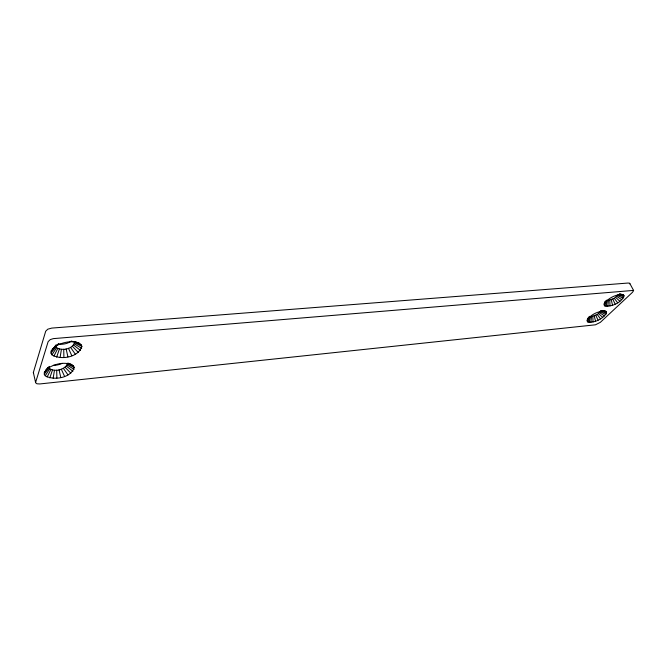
<?xml version="1.0" encoding="UTF-8"?>
<svg xmlns="http://www.w3.org/2000/svg" width="667" height="667" viewBox="0 0 667 667"><rect width="100%" height="100%" fill="white"/><g stroke="black" fill="none" stroke-linecap="round" stroke-linejoin="round"><path stroke-width="1" d="M33.35 372.503L45.706 331.216L47.816 329.173L51.768 328.089L628.139 283.033L629.723 283.3L633.65 290.57L632.483 292.313L600.35 322.336L595.473 324.804L39.803 383.95L36.985 383.792L35.676 382.858L33.35 372.503L33.625 373.17M35.584 382.508L48.141 341.629L50.267 339.595L53.293 338.636L633.567 290.403M619.618 293.88L623.445 294.897L624.037 295.714C621.527 302.66 611.881 307.028 604.752 305.92L604.16 304.019L605.219 301.517M588.219 317.759L587.168 320.227L587.827 322.003C594.789 323.07 602.685 318.951 606.545 313.182L605.978 311.356L602.735 310.48M68.134 363.148L71.652 364.574L73.453 365.875L74.279 367.5C70.885 377.947 54.127 380.857 45.214 375.788L44.28 374.179L44.372 372.336L48.032 367.6M74.279 367.5L67.092 363.849L67 364.957C63.465 370.018 55.078 371.886 49.742 368.776L49.258 366.692M75.588 341.821L79.231 343.238L81.057 344.656L81.891 346.406C78.539 357.312 61.031 360.472 51.959 354.836L51.017 353.101L51.134 351.125L56.195 344.881M73.962 341.604L74.479 342.655C72.553 349.216 61.981 351.117 56.603 347.665L56.136 345.431L51.134 351.125M590.887 322.361L591.487 316.592L597.24 314.499L600.834 311.089L606.545 313.182M607.812 306.345L608.446 300.433L614.315 298.299L618.076 294.731L623.937 296.848M53.152 378.222L54.461 370.277M60.072 357.554L61.431 349.333M589.103 322.369L590.42 316.6L591.487 316.592M606.011 306.336L607.37 300.417L608.446 300.433M629.731 283.9L629.723 283.3M587.827 322.003L589.661 316.366L590.42 316.6M604.752 305.92L606.62 300.167L607.37 300.417M56.653 357.137L59.388 349.066M49.817 377.881L52.468 370.052M604.119 305.136L605.536 301.501M587.168 321.269L588.919 316.817M604.16 304.019L605.611 300.875M53.885 356.203L57.746 348.499M47.107 377.047L50.859 369.543M587.168 320.227C590.729 314.432 598.082 311.206 604.727 310.955M45.214 375.788L49.742 368.776M51.959 354.836L56.603 347.665M52.309 349.041L57.479 345.139L58.696 343.497M44.28 374.179L49.191 367.809M51.017 353.101L56.053 346.615M44.372 372.336L48.041 368.101M45.498 370.368L49.383 366.391M604.877 302.66C609.213 297.866 615.674 294.447 622.211 294.455M54.477 346.998L56.303 344.981M47.582 368.426C54.519 363.949 63.69 361.731 71.652 364.574M57.479 345.139C64.149 342.071 72.219 340.345 79.231 343.238M619.66 294.005L623.445 294.897M602.309 310.447L605.978 311.356M620.093 294.606L624.037 295.714M601.225 310.472L602.943 310.955M600.859 310.447L606.595 312.114M74.854 341.979L81.057 344.656M67.442 363.24L73.453 365.875M617.634 295.556L623.178 298.216M600.425 311.873L605.844 314.482M71.536 341.02L73.103 341.779M74.479 342.655L81.891 346.406M67 364.957L74.095 369.343M74.362 343.838L81.674 348.374M599.65 312.74L604.527 315.925M616.817 296.465L621.794 299.733M66.3 366.116L72.92 371.269M73.637 345.072L80.44 350.417M598.566 313.64L602.71 317.417M615.683 297.407L619.901 301.292M65.058 367.259L70.835 373.161M72.344 346.273L78.281 352.409M597.24 314.499L600.5 318.859M614.315 298.299L617.617 302.785M63.357 368.301L67.984 374.896M70.577 347.357L75.329 354.219M595.773 315.274L598.041 320.152M612.815 299.099L615.099 304.119M61.297 369.168L64.549 376.346M68.459 348.257L71.794 355.719M594.255 315.908L595.514 321.211M611.264 299.75L612.506 305.194M59.029 369.818L60.772 377.43M66.125 348.916L67.901 356.82M592.796 316.358L593.071 321.961M609.771 300.2L610.022 305.953M56.695 370.193L56.887 378.072M63.724 349.283L63.907 357.445M71.102 341.221A9.396 4.427 -12.3 0 1 58.179 343.989M62.173 363.348A9.146 4.144 -12.4 0 1 53.302 365.308"/></g></svg>
